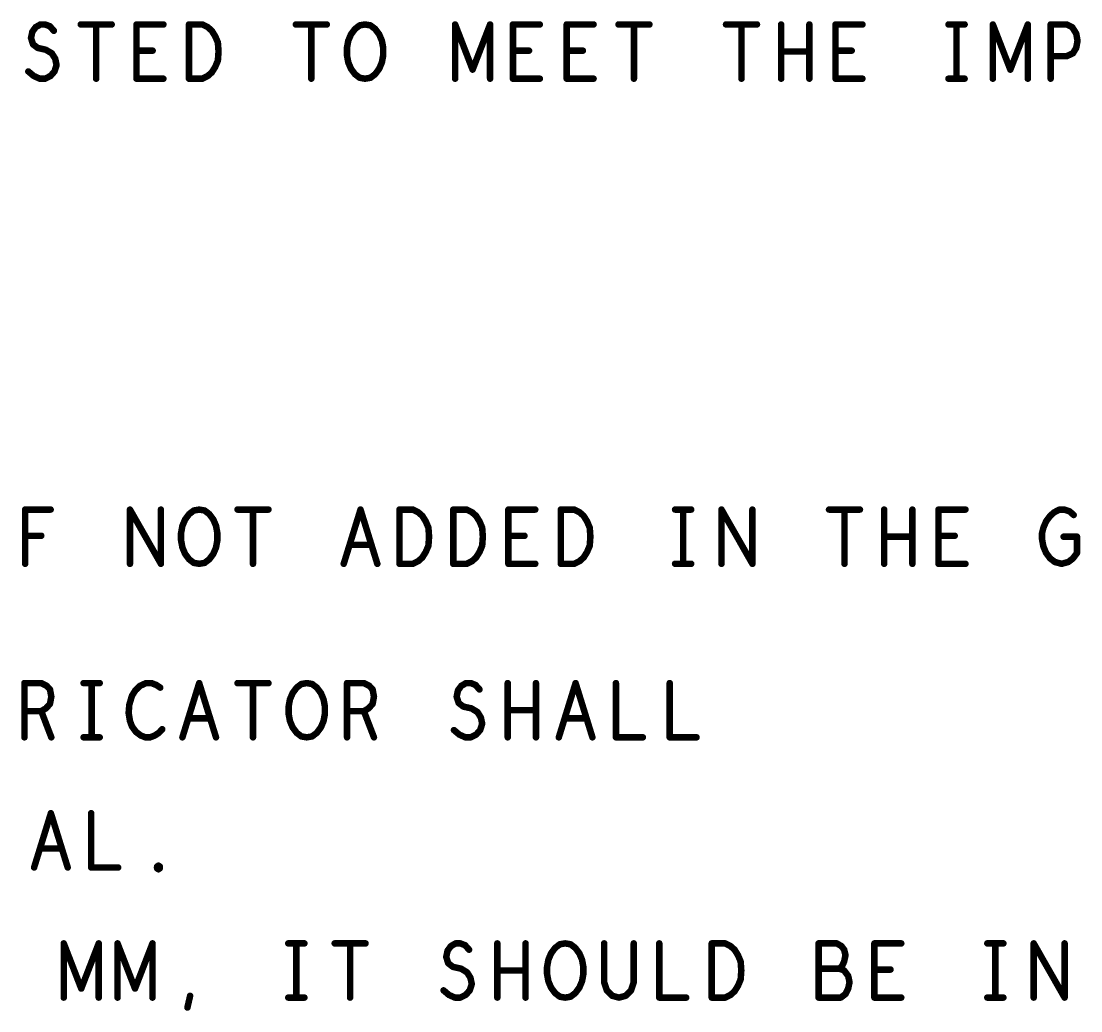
# Model space of a CAD drawing. Extents: x -14.2 to 19.9, y -5.2 to 16.9.
# Drawn here: x -6.805 to -4.361, y 9.536 to 11.818 of the extents above; entities that cross this region are included whole.
import ezdxf

# ---------------------------------------------------------------- set-up
doc = ezdxf.new("R2010")
doc.units = 0
doc.layers.get('0').update_dxf_attribs({"linetype": 'CONTINUOUS'})
doc.layers.add('FAB', color=2, linetype='CONTINUOUS')

# ---------------------------------------------------------------- blocks, each defined once
blk = doc.blocks.new('ROUND_105')
at = {"const_width": 0.0075}
blk.add_lwpolyline([(-0.00375, 0, 1), (0.00375, 0, 1)], format="xyb", close=True, dxfattribs=at)

msp = doc.modelspace()

# ---------------------------------------------------------------- linework, layer by layer
at = {"layer": 'FAB', "const_width": 0.015}
for points in [[(-6.7788, 11.7935), (-6.7711, 11.8039)], [(-6.7711, 11.8039), (-6.7602, 11.8101)], [(-6.7602, 11.8101), (-6.7494, 11.8101)], [(-6.7494, 11.8101), (-6.7385, 11.806)], [(-6.7385, 11.806), (-6.7292, 11.7955)], [(-6.6672, 11.8101), (-6.5959, 11.8101)], [(-6.6316, 11.8101), (-6.6316, 11.6851)], [(-6.5386, 11.6851), (-6.5386, 11.8101)], [(-6.5386, 11.8101), (-6.4766, 11.8101)], [(-6.4177, 11.6851), (-6.4177, 11.8101)], [(-6.4177, 11.8101), (-6.3867, 11.8101)], [(-6.3867, 11.8101), (-6.3743, 11.8039)], [(-6.3743, 11.8039), (-6.365, 11.7955)], [(-6.365, 11.7955), (-6.3572, 11.783)], [(-6.1712, 11.8101), (-6.0999, 11.8101)], [(-6.1356, 11.8101), (-6.1356, 11.6851)], [(-6.0441, 11.7872), (-6.0348, 11.7997)], [(-6.0348, 11.7997), (-6.024, 11.808)], [(-6.024, 11.808), (-6.0116, 11.8101)], [(-6.0116, 11.8101), (-5.9992, 11.808)], [(-5.9992, 11.808), (-5.9883, 11.7997)], [(-5.9883, 11.7997), (-5.979, 11.7872)], [(-5.8039, 11.6851), (-5.8039, 11.8101)], [(-5.8039, 11.8101), (-5.7636, 11.706)], [(-5.7636, 11.706), (-5.7233, 11.8101)], [(-5.7233, 11.8101), (-5.7233, 11.6851)], [(-5.6706, 11.6851), (-5.6706, 11.8101)], [(-5.6706, 11.8101), (-5.6086, 11.8101)], [(-5.5466, 11.6851), (-5.5466, 11.8101)], [(-5.5466, 11.8101), (-5.4846, 11.8101)], [(-5.4272, 11.8101), (-5.3559, 11.8101)], [(-5.3916, 11.8101), (-5.3916, 11.6851)], [(-5.1792, 11.8101), (-5.1079, 11.8101)], [(-5.1436, 11.8101), (-5.1436, 11.6851)], [(-5.0521, 11.6851), (-5.0521, 11.8101)], [(-4.987, 11.8101), (-4.987, 11.6851)], [(-4.9266, 11.6851), (-4.9266, 11.8101)], [(-4.9266, 11.8101), (-4.8646, 11.8101)], [(-4.6662, 11.8101), (-4.629, 11.8101)], [(-4.6476, 11.8101), (-4.6476, 11.6851)], [(-4.5639, 11.6851), (-4.5639, 11.8101)], [(-4.5639, 11.8101), (-4.5236, 11.706)], [(-4.5236, 11.706), (-4.4833, 11.8101)], [(-4.4833, 11.8101), (-4.4833, 11.6851)], [(-4.4306, 11.6851), (-4.4306, 11.8101)], [(-4.4306, 11.8101), (-4.3934, 11.8101)], [(-4.3934, 11.8101), (-4.381, 11.8039)], [(-4.381, 11.8039), (-4.3717, 11.7893)], [(-6.7819, 11.7789), (-6.7788, 11.7935)], [(-6.7773, 11.7643), (-6.7819, 11.7789)], [(-6.3572, 11.783), (-6.351, 11.7685)], [(-6.0534, 11.756), (-6.0503, 11.7726)], [(-6.0503, 11.7726), (-6.0441, 11.7872)], [(-5.979, 11.7872), (-5.9728, 11.7726)], [(-5.9728, 11.7726), (-5.9697, 11.756)], [(-4.3717, 11.7893), (-4.3686, 11.7726)], [(-4.3686, 11.7726), (-4.3717, 11.756)], [(-6.7664, 11.756), (-6.7773, 11.7643)], [(-6.7478, 11.7518), (-6.7664, 11.756)], [(-6.7339, 11.7435), (-6.7478, 11.7518)], [(-6.5014, 11.7497), (-6.5386, 11.7497)], [(-6.351, 11.7685), (-6.3495, 11.7476)], [(-6.3495, 11.7476), (-6.351, 11.7268)], [(-6.0534, 11.7393), (-6.0534, 11.756)], [(-5.9697, 11.756), (-5.9697, 11.7393)], [(-5.6334, 11.7497), (-5.6706, 11.7497)], [(-5.5094, 11.7497), (-5.5466, 11.7497)], [(-4.987, 11.7476), (-5.0521, 11.7476)], [(-4.8894, 11.7497), (-4.9266, 11.7497)], [(-4.3717, 11.756), (-4.3794, 11.7435)], [(-6.7261, 11.731), (-6.7339, 11.7435)], [(-6.723, 11.7164), (-6.7261, 11.731)], [(-6.351, 11.7268), (-6.3572, 11.7122)], [(-6.0503, 11.7226), (-6.0534, 11.7393)], [(-6.0441, 11.708), (-6.0503, 11.7226)], [(-5.9728, 11.7226), (-5.979, 11.708)], [(-5.9697, 11.7393), (-5.9728, 11.7226)], [(-4.3934, 11.7372), (-4.4306, 11.7372)], [(-4.3794, 11.7435), (-4.3934, 11.7372)], [(-6.7881, 11.7018), (-6.7757, 11.6914)], [(-6.737, 11.6914), (-6.7277, 11.7018)], [(-6.7277, 11.7018), (-6.723, 11.7164)], [(-6.365, 11.6997), (-6.3743, 11.6914)], [(-6.3572, 11.7122), (-6.365, 11.6997)], [(-6.0348, 11.6955), (-6.0441, 11.708)], [(-5.979, 11.708), (-5.9883, 11.6955)], [(-6.7757, 11.6914), (-6.7618, 11.6851)], [(-6.7618, 11.6851), (-6.7494, 11.6851)], [(-6.7494, 11.6851), (-6.737, 11.6914)], [(-6.4766, 11.6851), (-6.5386, 11.6851)], [(-6.3867, 11.6851), (-6.4177, 11.6851)], [(-6.3743, 11.6914), (-6.3867, 11.6851)], [(-6.024, 11.6872), (-6.0348, 11.6955)], [(-6.0116, 11.6851), (-6.024, 11.6872)], [(-5.9992, 11.6872), (-6.0116, 11.6851)], [(-5.9883, 11.6955), (-5.9992, 11.6872)], [(-5.6086, 11.6851), (-5.6706, 11.6851)], [(-5.4846, 11.6851), (-5.5466, 11.6851)], [(-4.8646, 11.6851), (-4.9266, 11.6851)], [(-4.6662, 11.6851), (-4.629, 11.6851)], [(-6.7955, 10.5668), (-6.7955, 10.6918)], [(-6.7955, 10.6918), (-6.7366, 10.6918)], [(-6.5537, 10.5668), (-6.5537, 10.6918)], [(-6.5537, 10.6918), (-6.4824, 10.5668)], [(-6.4824, 10.5668), (-6.4824, 10.6918)], [(-6.4266, 10.6689), (-6.4173, 10.6814)], [(-6.4173, 10.6814), (-6.4065, 10.6897)], [(-6.4065, 10.6897), (-6.3941, 10.6918)], [(-6.3941, 10.6918), (-6.3817, 10.6897)], [(-6.3817, 10.6897), (-6.3708, 10.6814)], [(-6.3708, 10.6814), (-6.3615, 10.6689)], [(-6.3057, 10.6918), (-6.2344, 10.6918)], [(-6.2701, 10.6918), (-6.2701, 10.5668)], [(-6.0608, 10.5668), (-6.0221, 10.6918)], [(-6.0221, 10.6918), (-5.9833, 10.5668)], [(-5.9322, 10.5668), (-5.9322, 10.6918)], [(-5.9322, 10.6918), (-5.9012, 10.6918)], [(-5.9012, 10.6918), (-5.8888, 10.6855)], [(-5.8888, 10.6855), (-5.8795, 10.6772)], [(-5.8795, 10.6772), (-5.8717, 10.6647)], [(-5.8082, 10.5668), (-5.8082, 10.6918)], [(-5.8082, 10.6918), (-5.7772, 10.6918)], [(-5.7772, 10.6918), (-5.7648, 10.6855)], [(-5.7648, 10.6855), (-5.7555, 10.6772)], [(-5.7555, 10.6772), (-5.7477, 10.6647)], [(-5.6811, 10.5668), (-5.6811, 10.6918)], [(-5.6811, 10.6918), (-5.6191, 10.6918)], [(-5.5602, 10.5668), (-5.5602, 10.6918)], [(-5.5602, 10.6918), (-5.5292, 10.6918)], [(-5.5292, 10.6918), (-5.5168, 10.6855)], [(-5.5168, 10.6855), (-5.5075, 10.6772)], [(-5.5075, 10.6772), (-5.4997, 10.6647)], [(-5.2967, 10.6918), (-5.2595, 10.6918)], [(-5.2781, 10.6918), (-5.2781, 10.5668)], [(-5.1897, 10.5668), (-5.1897, 10.6918)], [(-5.1897, 10.6918), (-5.1184, 10.5668)], [(-5.1184, 10.5668), (-5.1184, 10.6918)], [(-4.9417, 10.6918), (-4.8704, 10.6918)], [(-4.9061, 10.6918), (-4.9061, 10.5668)], [(-4.8146, 10.5668), (-4.8146, 10.6918)], [(-4.7495, 10.6918), (-4.7495, 10.5668)], [(-4.6891, 10.5668), (-4.6891, 10.6918)], [(-4.6891, 10.6918), (-4.6271, 10.6918)], [(-4.4411, 10.6647), (-4.4318, 10.6772)], [(-4.4318, 10.6772), (-4.4225, 10.6855)], [(-4.4225, 10.6855), (-4.4101, 10.6918)], [(-4.4101, 10.6918), (-4.3992, 10.6918)], [(-4.3992, 10.6918), (-4.3868, 10.6876)], [(-4.3868, 10.6876), (-4.3775, 10.6793)], [(-6.4359, 10.6376), (-6.4328, 10.6543)], [(-6.4328, 10.6543), (-6.4266, 10.6689)], [(-6.3615, 10.6689), (-6.3553, 10.6543)], [(-6.3553, 10.6543), (-6.3522, 10.6376)], [(-5.8717, 10.6647), (-5.8655, 10.6501)], [(-5.8655, 10.6501), (-5.864, 10.6293)], [(-5.7477, 10.6647), (-5.7415, 10.6501)], [(-5.7415, 10.6501), (-5.74, 10.6293)], [(-5.4997, 10.6647), (-5.4935, 10.6501)], [(-5.4935, 10.6501), (-5.492, 10.6293)], [(-4.4504, 10.6376), (-4.4473, 10.6501)], [(-4.4473, 10.6501), (-4.4411, 10.6647)], [(-6.7583, 10.6314), (-6.7955, 10.6314)], [(-6.4359, 10.621), (-6.4359, 10.6376)], [(-6.3522, 10.6376), (-6.3522, 10.621)], [(-5.864, 10.6293), (-5.8655, 10.6085)], [(-5.74, 10.6293), (-5.7415, 10.6085)], [(-5.6439, 10.6314), (-5.6811, 10.6314)], [(-5.492, 10.6293), (-5.4935, 10.6085)], [(-4.7495, 10.6293), (-4.8146, 10.6293)], [(-4.6519, 10.6314), (-4.6891, 10.6314)], [(-4.4504, 10.623), (-4.4504, 10.6376)], [(-4.4473, 10.6064), (-4.4504, 10.623)], [(-4.4008, 10.6293), (-4.3698, 10.6293)], [(-4.3698, 10.6293), (-4.3698, 10.5918)], [(-6.4328, 10.6043), (-6.4359, 10.621)], [(-6.4266, 10.5897), (-6.4328, 10.6043)], [(-6.3553, 10.6043), (-6.3615, 10.5897)], [(-6.3522, 10.621), (-6.3553, 10.6043)], [(-5.9973, 10.6105), (-6.0469, 10.6105)], [(-5.8655, 10.6085), (-5.8717, 10.5939)], [(-5.7415, 10.6085), (-5.7477, 10.5939)], [(-5.4935, 10.6085), (-5.4997, 10.5939)], [(-4.4411, 10.5918), (-4.4473, 10.6064)], [(-6.4173, 10.5772), (-6.4266, 10.5897)], [(-6.4065, 10.5689), (-6.4173, 10.5772)], [(-6.3708, 10.5772), (-6.3817, 10.5689)], [(-6.3615, 10.5897), (-6.3708, 10.5772)], [(-5.8888, 10.573), (-5.9012, 10.5668)], [(-5.8795, 10.5814), (-5.8888, 10.573)], [(-5.8717, 10.5939), (-5.8795, 10.5814)], [(-5.7648, 10.573), (-5.7772, 10.5668)], [(-5.7555, 10.5814), (-5.7648, 10.573)], [(-5.7477, 10.5939), (-5.7555, 10.5814)], [(-5.5168, 10.573), (-5.5292, 10.5668)], [(-5.5075, 10.5814), (-5.5168, 10.573)], [(-5.4997, 10.5939), (-5.5075, 10.5814)], [(-4.4318, 10.5793), (-4.4411, 10.5918)], [(-4.4209, 10.571), (-4.4318, 10.5793)], [(-4.3791, 10.5793), (-4.3899, 10.571)], [(-4.3698, 10.5918), (-4.3791, 10.5793)], [(-6.3941, 10.5668), (-6.4065, 10.5689)], [(-6.3817, 10.5689), (-6.3941, 10.5668)], [(-5.9012, 10.5668), (-5.9322, 10.5668)], [(-5.7772, 10.5668), (-5.8082, 10.5668)], [(-5.6191, 10.5668), (-5.6811, 10.5668)], [(-5.5292, 10.5668), (-5.5602, 10.5668)], [(-5.2967, 10.5668), (-5.2595, 10.5668)], [(-4.6271, 10.5668), (-4.6891, 10.5668)], [(-4.4054, 10.5668), (-4.4209, 10.571)], [(-4.3899, 10.571), (-4.4054, 10.5668)], [(-6.7971, 10.1668), (-6.7971, 10.2918)], [(-6.7971, 10.2918), (-6.7583, 10.2918)], [(-6.7583, 10.2918), (-6.7459, 10.2855)], [(-6.7459, 10.2855), (-6.7382, 10.2772)], [(-6.6607, 10.2918), (-6.6235, 10.2918)], [(-6.6421, 10.2918), (-6.6421, 10.1668)], [(-6.5305, 10.2855), (-6.5413, 10.2751)], [(-6.5165, 10.2918), (-6.5305, 10.2855)], [(-6.5041, 10.2918), (-6.5165, 10.2918)], [(-6.4933, 10.2876), (-6.5041, 10.2918)], [(-6.484, 10.2814), (-6.4933, 10.2876)], [(-6.4328, 10.1668), (-6.3941, 10.2918)], [(-6.3941, 10.2918), (-6.3553, 10.1668)], [(-6.3057, 10.2918), (-6.2344, 10.2918)], [(-6.2701, 10.2918), (-6.2701, 10.1668)], [(-6.1786, 10.2689), (-6.1693, 10.2814)], [(-6.1693, 10.2814), (-6.1585, 10.2897)], [(-6.1585, 10.2897), (-6.1461, 10.2918)], [(-6.1461, 10.2918), (-6.1337, 10.2897)], [(-6.1337, 10.2897), (-6.1228, 10.2814)], [(-6.1228, 10.2814), (-6.1135, 10.2689)], [(-6.0531, 10.1668), (-6.0531, 10.2918)], [(-6.0531, 10.2918), (-6.0143, 10.2918)], [(-6.0143, 10.2918), (-6.0019, 10.2855)], [(-6.0019, 10.2855), (-5.9942, 10.2772)], [(-5.7973, 10.2751), (-5.7896, 10.2855)], [(-5.7896, 10.2855), (-5.7787, 10.2918)], [(-5.7787, 10.2918), (-5.7679, 10.2918)], [(-5.7679, 10.2918), (-5.757, 10.2876)], [(-5.757, 10.2876), (-5.7477, 10.2772)], [(-5.6826, 10.1668), (-5.6826, 10.2918)], [(-5.6175, 10.2918), (-5.6175, 10.1668)], [(-5.5648, 10.1668), (-5.5261, 10.2918)], [(-5.5261, 10.2918), (-5.4873, 10.1668)], [(-5.4331, 10.2918), (-5.4331, 10.1668)], [(-5.3091, 10.2918), (-5.3091, 10.1668)], [(-6.7382, 10.2772), (-6.7351, 10.2605)], [(-6.7351, 10.2605), (-6.7382, 10.2439)], [(-6.5491, 10.2626), (-6.5553, 10.2418)], [(-6.5413, 10.2751), (-6.5491, 10.2626)], [(-6.1848, 10.2543), (-6.1786, 10.2689)], [(-6.1135, 10.2689), (-6.1073, 10.2543)], [(-5.9942, 10.2772), (-5.9911, 10.2605)], [(-5.9911, 10.2605), (-5.9942, 10.2439)], [(-5.8004, 10.2605), (-5.7973, 10.2751)], [(-5.7958, 10.246), (-5.8004, 10.2605)], [(-6.7475, 10.2335), (-6.7583, 10.2272)], [(-6.7382, 10.2439), (-6.7475, 10.2335)], [(-6.5553, 10.2418), (-6.5568, 10.223)], [(-6.1879, 10.2376), (-6.1848, 10.2543)], [(-6.1879, 10.221), (-6.1879, 10.2376)], [(-6.1073, 10.2543), (-6.1042, 10.2376)], [(-6.1042, 10.2376), (-6.1042, 10.221)], [(-6.0035, 10.2335), (-6.0143, 10.2272)], [(-5.9942, 10.2439), (-6.0035, 10.2335)], [(-5.7849, 10.2376), (-5.7958, 10.246)], [(-5.7663, 10.2335), (-5.7849, 10.2376)], [(-5.7524, 10.2251), (-5.7663, 10.2335)], [(-6.7583, 10.2272), (-6.7971, 10.2272)], [(-6.7583, 10.2272), (-6.7351, 10.1668)], [(-6.5568, 10.223), (-6.5537, 10.2043)], [(-6.3693, 10.2105), (-6.4189, 10.2105)], [(-6.1848, 10.2043), (-6.1879, 10.221)], [(-6.1042, 10.221), (-6.1073, 10.2043)], [(-6.0143, 10.2272), (-6.0531, 10.2272)], [(-6.0143, 10.2272), (-5.9911, 10.1668)], [(-5.7446, 10.2126), (-5.7524, 10.2251)], [(-5.7415, 10.1981), (-5.7446, 10.2126)], [(-5.6175, 10.2293), (-5.6826, 10.2293)], [(-5.5013, 10.2105), (-5.5509, 10.2105)], [(-6.5537, 10.2043), (-6.5491, 10.1918)], [(-6.5491, 10.1918), (-6.5398, 10.1793)], [(-6.4871, 10.1772), (-6.4793, 10.1855)], [(-6.1786, 10.1897), (-6.1848, 10.2043)], [(-6.1693, 10.1772), (-6.1786, 10.1897)], [(-6.1135, 10.1897), (-6.1228, 10.1772)], [(-6.1073, 10.2043), (-6.1135, 10.1897)], [(-5.8066, 10.1835), (-5.7942, 10.173)], [(-5.7555, 10.173), (-5.7462, 10.1835)], [(-5.7462, 10.1835), (-5.7415, 10.1981)], [(-6.6607, 10.1668), (-6.6235, 10.1668)], [(-6.5398, 10.1793), (-6.5289, 10.171)], [(-6.5289, 10.171), (-6.5181, 10.1668)], [(-6.5181, 10.1668), (-6.5072, 10.1668)], [(-6.5072, 10.1668), (-6.4964, 10.171)], [(-6.4964, 10.171), (-6.4871, 10.1772)], [(-6.1585, 10.1689), (-6.1693, 10.1772)], [(-6.1461, 10.1668), (-6.1585, 10.1689)], [(-6.1337, 10.1689), (-6.1461, 10.1668)], [(-6.1228, 10.1772), (-6.1337, 10.1689)], [(-5.7942, 10.173), (-5.7803, 10.1668)], [(-5.7803, 10.1668), (-5.7679, 10.1668)], [(-5.7679, 10.1668), (-5.7555, 10.173)], [(-5.4331, 10.1668), (-5.3711, 10.1668)], [(-5.3091, 10.1668), (-5.2471, 10.1668)], [(-6.7748, 9.8668), (-6.7361, 9.9918)], [(-6.7361, 9.9918), (-6.6973, 9.8668)], [(-6.6431, 9.9918), (-6.6431, 9.8668)], [(-6.7113, 9.9105), (-6.7609, 9.9105)], [(-6.6431, 9.8668), (-6.5811, 9.8668)], [(-6.4912, 9.8689), (-6.4881, 9.871)], [(-6.4912, 9.8647), (-6.4912, 9.8689)], [(-6.4881, 9.8626), (-6.4912, 9.8647)], [(-6.4881, 9.871), (-6.485, 9.8689)], [(-6.485, 9.8647), (-6.4881, 9.8626)], [(-6.485, 9.8689), (-6.485, 9.8647)], [(-6.7064, 9.5668), (-6.7064, 9.6918)], [(-6.7064, 9.6918), (-6.6661, 9.5876)], [(-6.6661, 9.5876), (-6.6258, 9.6918)], [(-6.6258, 9.6918), (-6.6258, 9.5668)], [(-6.5824, 9.5668), (-6.5824, 9.6918)], [(-6.5824, 9.6918), (-6.5421, 9.5876)], [(-6.5421, 9.5876), (-6.5018, 9.6918)], [(-6.5018, 9.6918), (-6.5018, 9.5668)], [(-6.1887, 9.6918), (-6.1515, 9.6918)], [(-6.1701, 9.6918), (-6.1701, 9.5668)], [(-6.0817, 9.6918), (-6.0104, 9.6918)], [(-6.0461, 9.6918), (-6.0461, 9.5668)], [(-5.8244, 9.6605), (-5.8213, 9.6751)], [(-5.8213, 9.6751), (-5.8136, 9.6855)], [(-5.8136, 9.6855), (-5.8027, 9.6918)], [(-5.8027, 9.6918), (-5.7919, 9.6918)], [(-5.7919, 9.6918), (-5.781, 9.6876)], [(-5.781, 9.6876), (-5.7717, 9.6772)], [(-5.7066, 9.5668), (-5.7066, 9.6918)], [(-5.6415, 9.6918), (-5.6415, 9.5668)], [(-5.5888, 9.6543), (-5.5826, 9.6689)], [(-5.5826, 9.6689), (-5.5733, 9.6814)], [(-5.5733, 9.6814), (-5.5625, 9.6897)], [(-5.5625, 9.6897), (-5.5501, 9.6918)], [(-5.5501, 9.6918), (-5.5377, 9.6897)], [(-5.5377, 9.6897), (-5.5268, 9.6814)], [(-5.5268, 9.6814), (-5.5175, 9.6689)], [(-5.5175, 9.6689), (-5.5113, 9.6543)], [(-5.4602, 9.6918), (-5.4602, 9.6022)], [(-5.392, 9.6022), (-5.392, 9.6918)], [(-5.3331, 9.6918), (-5.3331, 9.5668)], [(-5.2122, 9.5668), (-5.2122, 9.6918)], [(-5.2122, 9.6918), (-5.1812, 9.6918)], [(-5.1812, 9.6918), (-5.1688, 9.6855)], [(-5.1688, 9.6855), (-5.1595, 9.6772)], [(-5.1595, 9.6772), (-5.1517, 9.6647)], [(-4.9239, 9.6918), (-4.9657, 9.6918)], [(-4.9657, 9.6918), (-4.9657, 9.5668)], [(-4.913, 9.6855), (-4.9239, 9.6918)], [(-4.9068, 9.6772), (-4.913, 9.6855)], [(-4.9037, 9.6647), (-4.9068, 9.6772)], [(-4.8371, 9.5668), (-4.8371, 9.6918)], [(-4.8371, 9.6918), (-4.7751, 9.6918)], [(-4.5767, 9.6918), (-4.5395, 9.6918)], [(-4.5581, 9.6918), (-4.5581, 9.5668)], [(-4.4697, 9.5668), (-4.4697, 9.6918)], [(-4.4697, 9.6918), (-4.3984, 9.5668)], [(-4.3984, 9.5668), (-4.3984, 9.6918)], [(-5.8198, 9.646), (-5.8244, 9.6605)], [(-5.8089, 9.6376), (-5.8198, 9.646)], [(-5.5919, 9.6376), (-5.5888, 9.6543)], [(-5.5113, 9.6543), (-5.5082, 9.6376)], [(-5.1517, 9.6647), (-5.1455, 9.6501)], [(-5.1455, 9.6501), (-5.144, 9.6293)], [(-4.9115, 9.6397), (-4.9068, 9.6501)], [(-4.9068, 9.6501), (-4.9037, 9.6647)], [(-5.7903, 9.6335), (-5.8089, 9.6376)], [(-5.7764, 9.6251), (-5.7903, 9.6335)], [(-5.7686, 9.6126), (-5.7764, 9.6251)], [(-5.6415, 9.6293), (-5.7066, 9.6293)], [(-5.5919, 9.621), (-5.5919, 9.6376)], [(-5.5888, 9.6043), (-5.5919, 9.621)], [(-5.5082, 9.621), (-5.5113, 9.6043)], [(-5.5082, 9.6376), (-5.5082, 9.621)], [(-5.144, 9.6293), (-5.1455, 9.6085)], [(-4.9177, 9.6335), (-4.9657, 9.6335)], [(-4.9177, 9.6335), (-4.9115, 9.6397)], [(-4.9068, 9.6293), (-4.9177, 9.6335)], [(-4.8975, 9.6168), (-4.9068, 9.6293)], [(-4.7999, 9.6314), (-4.8371, 9.6314)], [(-5.7702, 9.5835), (-5.7655, 9.5981)], [(-5.7655, 9.5981), (-5.7686, 9.6126)], [(-5.5826, 9.5897), (-5.5888, 9.6043)], [(-5.5113, 9.6043), (-5.5175, 9.5897)], [(-5.4602, 9.6022), (-5.454, 9.5835)], [(-5.3982, 9.5835), (-5.392, 9.6022)], [(-5.1455, 9.6085), (-5.1517, 9.5939)], [(-4.8944, 9.6022), (-4.8975, 9.6168)], [(-4.8975, 9.5876), (-4.8944, 9.6022)], [(-5.8306, 9.5835), (-5.8182, 9.573)], [(-5.8182, 9.573), (-5.8043, 9.5668)], [(-5.7919, 9.5668), (-5.7795, 9.573)], [(-5.7795, 9.573), (-5.7702, 9.5835)], [(-5.5733, 9.5772), (-5.5826, 9.5897)], [(-5.5625, 9.5689), (-5.5733, 9.5772)], [(-5.5268, 9.5772), (-5.5377, 9.5689)], [(-5.5175, 9.5897), (-5.5268, 9.5772)], [(-5.454, 9.5835), (-5.4416, 9.571)], [(-5.4106, 9.571), (-5.3982, 9.5835)], [(-5.1688, 9.573), (-5.1812, 9.5668)], [(-5.1595, 9.5814), (-5.1688, 9.573)], [(-5.1517, 9.5939), (-5.1595, 9.5814)], [(-4.9146, 9.5668), (-4.9037, 9.5751)], [(-4.9037, 9.5751), (-4.8975, 9.5876)], [(-6.4212, 9.5439), (-6.415, 9.571)], [(-6.1887, 9.5668), (-6.1515, 9.5668)], [(-5.8043, 9.5668), (-5.7919, 9.5668)], [(-5.5501, 9.5668), (-5.5625, 9.5689)], [(-5.5377, 9.5689), (-5.5501, 9.5668)], [(-5.4416, 9.571), (-5.4261, 9.5668)], [(-5.4261, 9.5668), (-5.4106, 9.571)], [(-5.3331, 9.5668), (-5.2711, 9.5668)], [(-5.1812, 9.5668), (-5.2122, 9.5668)], [(-4.9657, 9.5668), (-4.9146, 9.5668)], [(-4.7751, 9.5668), (-4.8371, 9.5668)], [(-4.5767, 9.5668), (-4.5395, 9.5668)]]:
    msp.add_lwpolyline(points, dxfattribs=at)

# ---------------------------------------------------------------- block references
at = {"layer": 'FAB'}
for p in [(-6.7711, 11.8039), (-6.7711, 11.8039), (-6.7602, 11.8101), (-6.7602, 11.8101), (-6.7494, 11.8101), (-6.7494, 11.8101), (-6.7385, 11.806), (-6.7385, 11.806), (-6.7292, 11.7955), (-6.6672, 11.8101), (-6.6316, 11.8101), (-6.5959, 11.8101), (-6.5386, 11.8101), (-6.5386, 11.8101), (-6.4766, 11.8101), (-6.4177, 11.8101), (-6.4177, 11.8101), (-6.3867, 11.8101), (-6.3867, 11.8101), (-6.3743, 11.8039), (-6.3743, 11.8039), (-6.365, 11.7955), (-6.365, 11.7955), (-6.1712, 11.8101), (-6.1356, 11.8101), (-6.0999, 11.8101), (-6.0348, 11.7997), (-6.0348, 11.7997), (-6.024, 11.808), (-6.024, 11.808), (-6.0116, 11.8101), (-6.0116, 11.8101), (-5.9992, 11.808), (-5.9992, 11.808), (-5.9883, 11.7997), (-5.9883, 11.7997), (-5.8039, 11.8101), (-5.8039, 11.8101), (-5.7233, 11.8101), (-5.7233, 11.8101), (-5.6706, 11.8101), (-5.6706, 11.8101), (-5.6086, 11.8101), (-5.5466, 11.8101), (-5.5466, 11.8101), (-5.4846, 11.8101), (-5.4272, 11.8101), (-5.3916, 11.8101), (-5.3559, 11.8101), (-5.1792, 11.8101), (-5.1436, 11.8101), (-5.1079, 11.8101), (-5.0521, 11.8101), (-4.987, 11.8101), (-4.9266, 11.8101), (-4.9266, 11.8101), (-4.8646, 11.8101), (-4.6662, 11.8101), (-4.6476, 11.8101), (-4.629, 11.8101), (-4.5639, 11.8101), (-4.5639, 11.8101), (-4.4833, 11.8101), (-4.4833, 11.8101), (-4.4306, 11.8101), (-4.4306, 11.8101), (-4.3934, 11.8101), (-4.3934, 11.8101), (-4.381, 11.8039), (-4.381, 11.8039), (-6.7819, 11.7789), (-6.7819, 11.7789), (-6.7788, 11.7935), (-6.7788, 11.7935), (-6.3572, 11.783), (-6.3572, 11.783), (-6.0503, 11.7726), (-6.0503, 11.7726), (-6.0441, 11.7872), (-6.0441, 11.7872), (-5.979, 11.7872), (-5.979, 11.7872), (-5.9728, 11.7726), (-5.9728, 11.7726), (-4.3717, 11.7893), (-4.3717, 11.7893), (-4.3686, 11.7726), (-4.3686, 11.7726), (-6.7773, 11.7643), (-6.7773, 11.7643), (-6.7664, 11.756), (-6.7664, 11.756), (-6.7478, 11.7518), (-6.7478, 11.7518), (-6.5386, 11.7497), (-6.5014, 11.7497), (-6.351, 11.7685), (-6.351, 11.7685), (-6.3495, 11.7476), (-6.3495, 11.7476), (-6.0534, 11.756), (-6.0534, 11.756), (-5.9697, 11.756), (-5.9697, 11.756), (-5.6706, 11.7497), (-5.6334, 11.7497), (-5.5466, 11.7497), (-5.5094, 11.7497), (-5.0521, 11.7476), (-4.987, 11.7476), (-4.9266, 11.7497), (-4.8894, 11.7497), (-4.3717, 11.756), (-4.3717, 11.756), (-6.7339, 11.7435), (-6.7339, 11.7435), (-6.7261, 11.731), (-6.7261, 11.731), (-6.351, 11.7268), (-6.351, 11.7268), (-6.0534, 11.7393), (-6.0534, 11.7393), (-6.0503, 11.7226), (-6.0503, 11.7226), (-5.9728, 11.7226), (-5.9728, 11.7226), (-5.9697, 11.7393), (-5.9697, 11.7393), (-4.4306, 11.7372), (-4.3934, 11.7372), (-4.3934, 11.7372), (-4.3794, 11.7435), (-4.3794, 11.7435), (-6.7881, 11.7018), (-6.7277, 11.7018), (-6.7277, 11.7018), (-6.723, 11.7164), (-6.723, 11.7164), (-6.365, 11.6997), (-6.365, 11.6997), (-6.3572, 11.7122), (-6.3572, 11.7122), (-6.0441, 11.708), (-6.0441, 11.708), (-5.979, 11.708), (-5.979, 11.708), (-5.7636, 11.706), (-5.7636, 11.706), (-4.5236, 11.706), (-4.5236, 11.706), (-6.7757, 11.6914), (-6.7757, 11.6914), (-6.7618, 11.6851), (-6.7618, 11.6851), (-6.7494, 11.6851), (-6.7494, 11.6851), (-6.737, 11.6914), (-6.737, 11.6914), (-6.6316, 11.6851), (-6.5386, 11.6851), (-6.5386, 11.6851), (-6.4766, 11.6851), (-6.4177, 11.6851), (-6.4177, 11.6851), (-6.3867, 11.6851), (-6.3867, 11.6851), (-6.3743, 11.6914), (-6.3743, 11.6914), (-6.1356, 11.6851), (-6.0348, 11.6955), (-6.0348, 11.6955), (-6.024, 11.6872), (-6.024, 11.6872), (-6.0116, 11.6851), (-6.0116, 11.6851), (-5.9992, 11.6872), (-5.9992, 11.6872), (-5.9883, 11.6955), (-5.9883, 11.6955), (-5.8039, 11.6851), (-5.7233, 11.6851), (-5.6706, 11.6851), (-5.6706, 11.6851), (-5.6086, 11.6851), (-5.5466, 11.6851), (-5.5466, 11.6851), (-5.4846, 11.6851), (-5.3916, 11.6851), (-5.1436, 11.6851), (-5.0521, 11.6851), (-4.987, 11.6851), (-4.9266, 11.6851), (-4.9266, 11.6851), (-4.8646, 11.6851), (-4.6662, 11.6851), (-4.6476, 11.6851), (-4.629, 11.6851), (-4.5639, 11.6851), (-4.4833, 11.6851), (-4.4306, 11.6851), (-6.7955, 10.6918), (-6.7955, 10.6918), (-6.7366, 10.6918), (-6.5537, 10.6918), (-6.5537, 10.6918), (-6.4824, 10.6918), (-6.4173, 10.6814), (-6.4173, 10.6814), (-6.4065, 10.6897), (-6.4065, 10.6897), (-6.3941, 10.6918), (-6.3941, 10.6918), (-6.3817, 10.6897), (-6.3817, 10.6897), (-6.3708, 10.6814), (-6.3708, 10.6814), (-6.3057, 10.6918), (-6.2701, 10.6918), (-6.2344, 10.6918), (-6.0221, 10.6918), (-6.0221, 10.6918), (-5.9322, 10.6918), (-5.9322, 10.6918), (-5.9012, 10.6918), (-5.9012, 10.6918), (-5.8888, 10.6855), (-5.8888, 10.6855), (-5.8795, 10.6772), (-5.8795, 10.6772), (-5.8082, 10.6918), (-5.8082, 10.6918), (-5.7772, 10.6918), (-5.7772, 10.6918), (-5.7648, 10.6855), (-5.7648, 10.6855), (-5.7555, 10.6772), (-5.7555, 10.6772), (-5.6811, 10.6918), (-5.6811, 10.6918), (-5.6191, 10.6918), (-5.5602, 10.6918), (-5.5602, 10.6918), (-5.5292, 10.6918), (-5.5292, 10.6918), (-5.5168, 10.6855), (-5.5168, 10.6855), (-5.5075, 10.6772), (-5.5075, 10.6772), (-5.2967, 10.6918), (-5.2781, 10.6918), (-5.2595, 10.6918), (-5.1897, 10.6918), (-5.1897, 10.6918), (-5.1184, 10.6918), (-4.9417, 10.6918), (-4.9061, 10.6918), (-4.8704, 10.6918), (-4.8146, 10.6918), (-4.7495, 10.6918), (-4.6891, 10.6918), (-4.6891, 10.6918), (-4.6271, 10.6918), (-4.4318, 10.6772), (-4.4318, 10.6772), (-4.4225, 10.6855), (-4.4225, 10.6855), (-4.4101, 10.6918), (-4.4101, 10.6918), (-4.3992, 10.6918), (-4.3992, 10.6918), (-4.3868, 10.6876), (-4.3868, 10.6876), (-4.3775, 10.6793), (-6.4328, 10.6543), (-6.4328, 10.6543), (-6.4266, 10.6689), (-6.4266, 10.6689), (-6.3615, 10.6689), (-6.3615, 10.6689), (-6.3553, 10.6543), (-6.3553, 10.6543), (-5.8717, 10.6647), (-5.8717, 10.6647), (-5.8655, 10.6501), (-5.8655, 10.6501), (-5.7477, 10.6647), (-5.7477, 10.6647), (-5.7415, 10.6501), (-5.7415, 10.6501), (-5.4997, 10.6647), (-5.4997, 10.6647), (-5.4935, 10.6501), (-5.4935, 10.6501), (-4.4473, 10.6501), (-4.4473, 10.6501), (-4.4411, 10.6647), (-4.4411, 10.6647), (-6.7955, 10.6314), (-6.7583, 10.6314), (-6.4359, 10.6376), (-6.4359, 10.6376), (-6.3522, 10.6376), (-6.3522, 10.6376), (-5.864, 10.6293), (-5.864, 10.6293), (-5.74, 10.6293), (-5.74, 10.6293), (-5.6811, 10.6314), (-5.6439, 10.6314), (-5.492, 10.6293), (-5.492, 10.6293), (-4.8146, 10.6293), (-4.7495, 10.6293), (-4.6891, 10.6314), (-4.6519, 10.6314), (-4.4504, 10.6376), (-4.4504, 10.6376), (-4.4504, 10.623), (-4.4504, 10.623), (-4.4008, 10.6293), (-4.3698, 10.6293), (-4.3698, 10.6293), (-6.4359, 10.621), (-6.4359, 10.621), (-6.4328, 10.6043), (-6.4328, 10.6043), (-6.3553, 10.6043), (-6.3553, 10.6043), (-6.3522, 10.621), (-6.3522, 10.621), (-6.0469, 10.6105), (-5.9973, 10.6105), (-5.8655, 10.6085), (-5.8655, 10.6085), (-5.7415, 10.6085), (-5.7415, 10.6085), (-5.4935, 10.6085), (-5.4935, 10.6085), (-4.4473, 10.6064), (-4.4473, 10.6064), (-6.4266, 10.5897), (-6.4266, 10.5897), (-6.4173, 10.5772), (-6.4173, 10.5772), (-6.3708, 10.5772), (-6.3708, 10.5772), (-6.3615, 10.5897), (-6.3615, 10.5897), (-5.8888, 10.573), (-5.8888, 10.573), (-5.8795, 10.5814), (-5.8795, 10.5814), (-5.8717, 10.5939), (-5.8717, 10.5939), (-5.7648, 10.573), (-5.7648, 10.573), (-5.7555, 10.5814), (-5.7555, 10.5814), (-5.7477, 10.5939), (-5.7477, 10.5939), (-5.5168, 10.573), (-5.5168, 10.573), (-5.5075, 10.5814), (-5.5075, 10.5814), (-5.4997, 10.5939), (-5.4997, 10.5939), (-4.4411, 10.5918), (-4.4411, 10.5918), (-4.4318, 10.5793), (-4.4318, 10.5793), (-4.3791, 10.5793), (-4.3791, 10.5793), (-4.3698, 10.5918), (-4.3698, 10.5918), (-6.7955, 10.5668), (-6.5537, 10.5668), (-6.4824, 10.5668), (-6.4824, 10.5668), (-6.4065, 10.5689), (-6.4065, 10.5689), (-6.3941, 10.5668), (-6.3941, 10.5668), (-6.3817, 10.5689), (-6.3817, 10.5689), (-6.2701, 10.5668), (-6.0608, 10.5668), (-5.9833, 10.5668), (-5.9322, 10.5668), (-5.9322, 10.5668), (-5.9012, 10.5668), (-5.9012, 10.5668), (-5.8082, 10.5668), (-5.8082, 10.5668), (-5.7772, 10.5668), (-5.7772, 10.5668), (-5.6811, 10.5668), (-5.6811, 10.5668), (-5.6191, 10.5668), (-5.5602, 10.5668), (-5.5602, 10.5668), (-5.5292, 10.5668), (-5.5292, 10.5668), (-5.2967, 10.5668), (-5.2781, 10.5668), (-5.2595, 10.5668), (-5.1897, 10.5668), (-5.1184, 10.5668), (-5.1184, 10.5668), (-4.9061, 10.5668), (-4.8146, 10.5668), (-4.7495, 10.5668), (-4.6891, 10.5668), (-4.6891, 10.5668), (-4.6271, 10.5668), (-4.4209, 10.571), (-4.4209, 10.571), (-4.4054, 10.5668), (-4.4054, 10.5668), (-4.3899, 10.571), (-4.3899, 10.571), (-6.7971, 10.2918), (-6.7971, 10.2918), (-6.7583, 10.2918), (-6.7583, 10.2918), (-6.7459, 10.2855), (-6.7459, 10.2855), (-6.6607, 10.2918), (-6.6421, 10.2918), (-6.6235, 10.2918), (-6.5305, 10.2855), (-6.5305, 10.2855), (-6.5165, 10.2918), (-6.5165, 10.2918), (-6.5041, 10.2918), (-6.5041, 10.2918), (-6.4933, 10.2876), (-6.4933, 10.2876), (-6.484, 10.2814), (-6.3941, 10.2918), (-6.3941, 10.2918), (-6.3057, 10.2918), (-6.2701, 10.2918), (-6.2344, 10.2918), (-6.1693, 10.2814), (-6.1693, 10.2814), (-6.1585, 10.2897), (-6.1585, 10.2897), (-6.1461, 10.2918), (-6.1461, 10.2918), (-6.1337, 10.2897), (-6.1337, 10.2897), (-6.1228, 10.2814), (-6.1228, 10.2814), (-6.0531, 10.2918), (-6.0531, 10.2918), (-6.0143, 10.2918), (-6.0143, 10.2918), (-6.0019, 10.2855), (-6.0019, 10.2855), (-5.7896, 10.2855), (-5.7896, 10.2855), (-5.7787, 10.2918), (-5.7787, 10.2918), (-5.7679, 10.2918), (-5.7679, 10.2918), (-5.757, 10.2876), (-5.757, 10.2876), (-5.6826, 10.2918), (-5.6175, 10.2918), (-5.5261, 10.2918), (-5.5261, 10.2918), (-5.4331, 10.2918), (-5.3091, 10.2918), (-6.7382, 10.2772), (-6.7382, 10.2772), (-6.7351, 10.2605), (-6.7351, 10.2605), (-6.5491, 10.2626), (-6.5491, 10.2626), (-6.5413, 10.2751), (-6.5413, 10.2751), (-6.1786, 10.2689), (-6.1786, 10.2689), (-6.1135, 10.2689), (-6.1135, 10.2689), (-5.9942, 10.2772), (-5.9942, 10.2772), (-5.9911, 10.2605), (-5.9911, 10.2605), (-5.8004, 10.2605), (-5.8004, 10.2605), (-5.7973, 10.2751), (-5.7973, 10.2751), (-5.7477, 10.2772), (-6.7475, 10.2335), (-6.7475, 10.2335), (-6.7382, 10.2439), (-6.7382, 10.2439), (-6.5553, 10.2418), (-6.5553, 10.2418), (-6.1879, 10.2376), (-6.1879, 10.2376), (-6.1848, 10.2543), (-6.1848, 10.2543), (-6.1073, 10.2543), (-6.1073, 10.2543), (-6.1042, 10.2376), (-6.1042, 10.2376), (-6.0035, 10.2335), (-6.0035, 10.2335), (-5.9942, 10.2439), (-5.9942, 10.2439), (-5.7958, 10.246), (-5.7958, 10.246), (-5.7849, 10.2376), (-5.7849, 10.2376), (-5.7663, 10.2335), (-5.7663, 10.2335), (-6.7971, 10.2272), (-6.7583, 10.2272), (-6.7583, 10.2272), (-6.7583, 10.2272), (-6.5568, 10.223), (-6.5568, 10.223), (-6.4189, 10.2105), (-6.3693, 10.2105), (-6.1879, 10.221), (-6.1879, 10.221), (-6.1042, 10.221), (-6.1042, 10.221), (-6.0531, 10.2272), (-6.0143, 10.2272), (-6.0143, 10.2272), (-6.0143, 10.2272), (-5.7524, 10.2251), (-5.7524, 10.2251), (-5.7446, 10.2126), (-5.7446, 10.2126), (-5.6826, 10.2293), (-5.6175, 10.2293), (-5.5509, 10.2105), (-5.5013, 10.2105), (-6.5537, 10.2043), (-6.5537, 10.2043), (-6.5491, 10.1918), (-6.5491, 10.1918), (-6.4793, 10.1855), (-6.1848, 10.2043), (-6.1848, 10.2043), (-6.1786, 10.1897), (-6.1786, 10.1897), (-6.1135, 10.1897), (-6.1135, 10.1897), (-6.1073, 10.2043), (-6.1073, 10.2043), (-5.8066, 10.1835), (-5.7462, 10.1835), (-5.7462, 10.1835), (-5.7415, 10.1981), (-5.7415, 10.1981), (-6.7971, 10.1668), (-6.7351, 10.1668), (-6.6607, 10.1668), (-6.6421, 10.1668), (-6.6235, 10.1668), (-6.5398, 10.1793), (-6.5398, 10.1793), (-6.5289, 10.171), (-6.5289, 10.171), (-6.5181, 10.1668), (-6.5181, 10.1668), (-6.5072, 10.1668), (-6.5072, 10.1668), (-6.4964, 10.171), (-6.4964, 10.171), (-6.4871, 10.1772), (-6.4871, 10.1772), (-6.4328, 10.1668), (-6.3553, 10.1668), (-6.2701, 10.1668), (-6.1693, 10.1772), (-6.1693, 10.1772), (-6.1585, 10.1689), (-6.1585, 10.1689), (-6.1461, 10.1668), (-6.1461, 10.1668), (-6.1337, 10.1689), (-6.1337, 10.1689), (-6.1228, 10.1772), (-6.1228, 10.1772), (-6.0531, 10.1668), (-5.9911, 10.1668), (-5.7942, 10.173), (-5.7942, 10.173), (-5.7803, 10.1668), (-5.7803, 10.1668), (-5.7679, 10.1668), (-5.7679, 10.1668), (-5.7555, 10.173), (-5.7555, 10.173), (-5.6826, 10.1668), (-5.6175, 10.1668), (-5.5648, 10.1668), (-5.4873, 10.1668), (-5.4331, 10.1668), (-5.4331, 10.1668), (-5.3711, 10.1668), (-5.3091, 10.1668), (-5.3091, 10.1668), (-5.2471, 10.1668), (-6.7361, 9.9918), (-6.7361, 9.9918), (-6.6431, 9.9918), (-6.7609, 9.9105), (-6.7113, 9.9105), (-6.7748, 9.8668), (-6.6973, 9.8668), (-6.6431, 9.8668), (-6.6431, 9.8668), (-6.5811, 9.8668), (-6.4912, 9.8689), (-6.4912, 9.8689), (-6.4912, 9.8647), (-6.4912, 9.8647), (-6.4881, 9.871), (-6.4881, 9.871), (-6.485, 9.8689), (-6.485, 9.8689), (-6.485, 9.8647), (-6.485, 9.8647), (-6.4881, 9.8626), (-6.4881, 9.8626), (-6.7064, 9.6918), (-6.7064, 9.6918), (-6.6258, 9.6918), (-6.6258, 9.6918), (-6.5824, 9.6918), (-6.5824, 9.6918), (-6.5018, 9.6918), (-6.5018, 9.6918), (-6.1887, 9.6918), (-6.1701, 9.6918), (-6.1515, 9.6918), (-6.0817, 9.6918), (-6.0461, 9.6918), (-6.0104, 9.6918), (-5.8213, 9.6751), (-5.8213, 9.6751), (-5.8136, 9.6855), (-5.8136, 9.6855), (-5.8027, 9.6918), (-5.8027, 9.6918), (-5.7919, 9.6918), (-5.7919, 9.6918), (-5.781, 9.6876), (-5.781, 9.6876), (-5.7717, 9.6772), (-5.7066, 9.6918), (-5.6415, 9.6918), (-5.5826, 9.6689), (-5.5826, 9.6689), (-5.5733, 9.6814), (-5.5733, 9.6814), (-5.5625, 9.6897), (-5.5625, 9.6897), (-5.5501, 9.6918), (-5.5501, 9.6918), (-5.5377, 9.6897), (-5.5377, 9.6897), (-5.5268, 9.6814), (-5.5268, 9.6814), (-5.5175, 9.6689), (-5.5175, 9.6689), (-5.4602, 9.6918), (-5.392, 9.6918), (-5.3331, 9.6918), (-5.2122, 9.6918), (-5.2122, 9.6918), (-5.1812, 9.6918), (-5.1812, 9.6918), (-5.1688, 9.6855), (-5.1688, 9.6855), (-5.1595, 9.6772), (-5.1595, 9.6772), (-4.9657, 9.6918), (-4.9657, 9.6918), (-4.9239, 9.6918), (-4.9239, 9.6918), (-4.913, 9.6855), (-4.913, 9.6855), (-4.9068, 9.6772), (-4.9068, 9.6772), (-4.8371, 9.6918), (-4.8371, 9.6918), (-4.7751, 9.6918), (-4.5767, 9.6918), (-4.5581, 9.6918), (-4.5395, 9.6918), (-4.4697, 9.6918), (-4.4697, 9.6918), (-4.3984, 9.6918), (-5.8244, 9.6605), (-5.8244, 9.6605), (-5.8198, 9.646), (-5.8198, 9.646), (-5.5888, 9.6543), (-5.5888, 9.6543), (-5.5113, 9.6543), (-5.5113, 9.6543), (-5.1517, 9.6647), (-5.1517, 9.6647), (-5.1455, 9.6501), (-5.1455, 9.6501), (-4.9068, 9.6501), (-4.9068, 9.6501), (-4.9037, 9.6647), (-4.9037, 9.6647), (-5.8089, 9.6376), (-5.8089, 9.6376), (-5.7903, 9.6335), (-5.7903, 9.6335), (-5.7764, 9.6251), (-5.7764, 9.6251), (-5.7066, 9.6293), (-5.6415, 9.6293), (-5.5919, 9.6376), (-5.5919, 9.6376), (-5.5919, 9.621), (-5.5919, 9.621), (-5.5082, 9.6376), (-5.5082, 9.6376), (-5.5082, 9.621), (-5.5082, 9.621), (-5.144, 9.6293), (-5.144, 9.6293), (-4.9657, 9.6335), (-4.9177, 9.6335), (-4.9177, 9.6335), (-4.9177, 9.6335), (-4.9115, 9.6397), (-4.9115, 9.6397), (-4.9068, 9.6293), (-4.9068, 9.6293), (-4.8371, 9.6314), (-4.7999, 9.6314), (-5.7686, 9.6126), (-5.7686, 9.6126), (-5.7655, 9.5981), (-5.7655, 9.5981), (-5.5888, 9.6043), (-5.5888, 9.6043), (-5.5113, 9.6043), (-5.5113, 9.6043), (-5.4602, 9.6022), (-5.4602, 9.6022), (-5.392, 9.6022), (-5.392, 9.6022), (-5.1455, 9.6085), (-5.1455, 9.6085), (-4.8975, 9.6168), (-4.8975, 9.6168), (-4.8944, 9.6022), (-4.8944, 9.6022), (-6.6661, 9.5876), (-6.6661, 9.5876), (-6.5421, 9.5876), (-6.5421, 9.5876), (-5.8306, 9.5835), (-5.8182, 9.573), (-5.8182, 9.573), (-5.7795, 9.573), (-5.7795, 9.573), (-5.7702, 9.5835), (-5.7702, 9.5835), (-5.5826, 9.5897), (-5.5826, 9.5897), (-5.5733, 9.5772), (-5.5733, 9.5772), (-5.5268, 9.5772), (-5.5268, 9.5772), (-5.5175, 9.5897), (-5.5175, 9.5897), (-5.454, 9.5835), (-5.454, 9.5835), (-5.3982, 9.5835), (-5.3982, 9.5835), (-5.1688, 9.573), (-5.1688, 9.573), (-5.1595, 9.5814), (-5.1595, 9.5814), (-5.1517, 9.5939), (-5.1517, 9.5939), (-4.9037, 9.5751), (-4.9037, 9.5751), (-4.8975, 9.5876), (-4.8975, 9.5876), (-6.7064, 9.5668), (-6.6258, 9.5668), (-6.5824, 9.5668), (-6.5018, 9.5668), (-6.415, 9.571), (-6.1887, 9.5668), (-6.1701, 9.5668), (-6.1515, 9.5668), (-6.0461, 9.5668), (-5.8043, 9.5668), (-5.8043, 9.5668), (-5.7919, 9.5668), (-5.7919, 9.5668), (-5.7066, 9.5668), (-5.6415, 9.5668), (-5.5625, 9.5689), (-5.5625, 9.5689), (-5.5501, 9.5668), (-5.5501, 9.5668), (-5.5377, 9.5689), (-5.5377, 9.5689), (-5.4416, 9.571), (-5.4416, 9.571), (-5.4261, 9.5668), (-5.4261, 9.5668), (-5.4106, 9.571), (-5.4106, 9.571), (-5.3331, 9.5668), (-5.3331, 9.5668), (-5.2711, 9.5668), (-5.2122, 9.5668), (-5.2122, 9.5668), (-5.1812, 9.5668), (-5.1812, 9.5668), (-4.9657, 9.5668), (-4.9657, 9.5668), (-4.9146, 9.5668), (-4.9146, 9.5668), (-4.8371, 9.5668), (-4.8371, 9.5668), (-4.7751, 9.5668), (-4.5767, 9.5668), (-4.5581, 9.5668), (-4.5395, 9.5668), (-4.4697, 9.5668), (-4.3984, 9.5668), (-4.3984, 9.5668), (-6.4212, 9.5439)]:
    msp.add_blockref('ROUND_105', p, dxfattribs=at)

doc.saveas('drawing.dxf')
